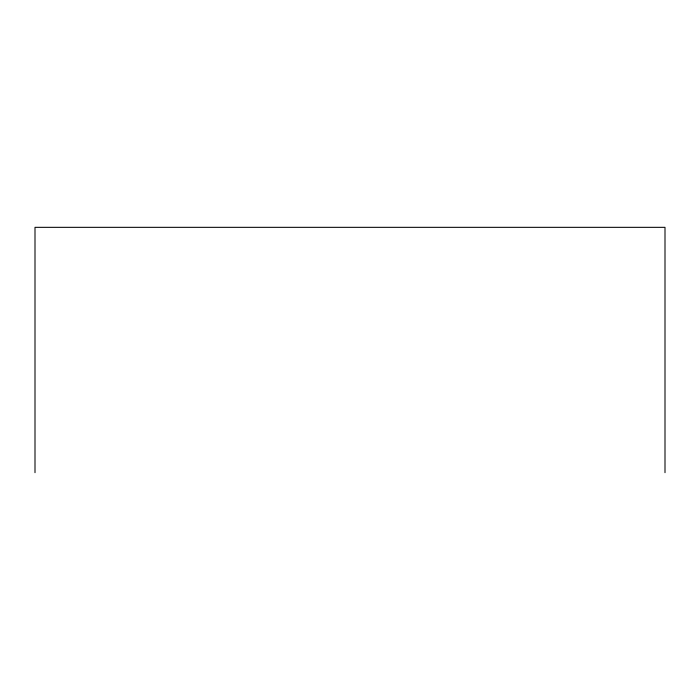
<?xml version="1.0" encoding="UTF-8"?>
<svg xmlns="http://www.w3.org/2000/svg" width="700" height="700" viewBox="0 0 700 700"><rect width="100%" height="100%" fill="white"/><g stroke="black" fill="none" stroke-linecap="round" stroke-linejoin="round"><path stroke-width="1.05" d="M665 472.666L665 227.334L35 227.334L35 472.666"/></g></svg>
